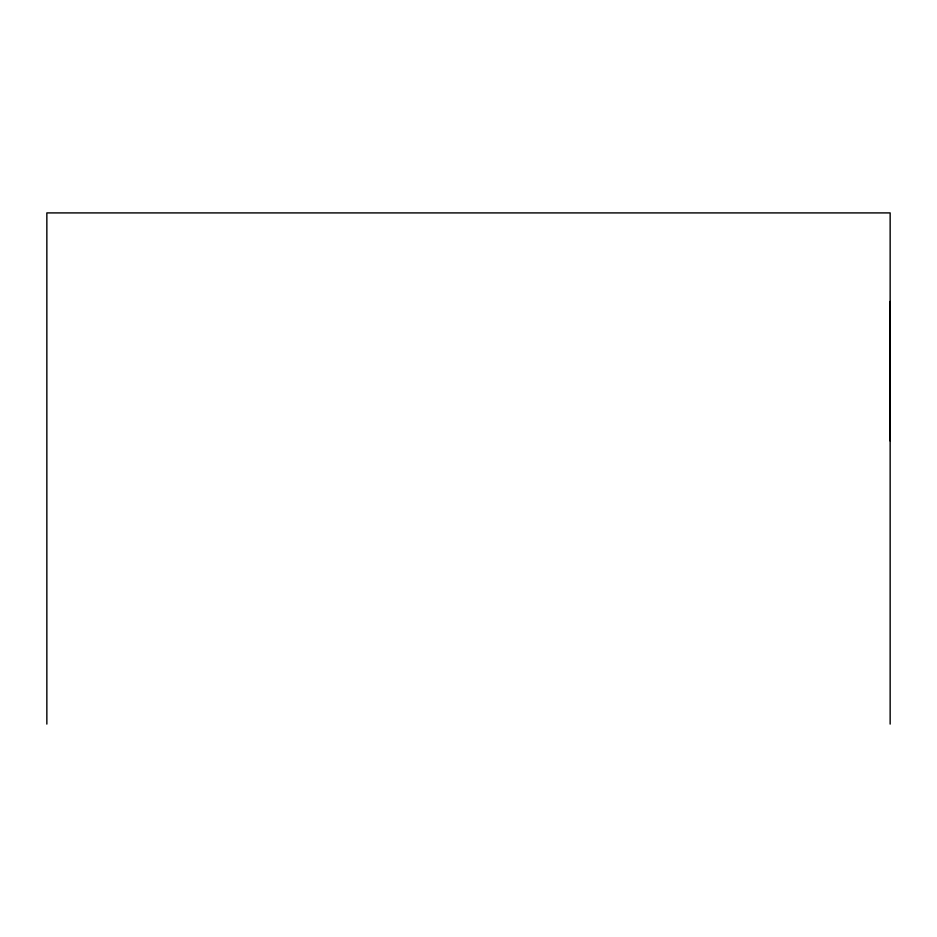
<?xml version="1.0" encoding="UTF-8"?>
<svg xmlns="http://www.w3.org/2000/svg" width="937" height="937" viewBox="0 0 937 937"><rect width="100%" height="100%" fill="white"/><g stroke="black" fill="none" stroke-linecap="round" stroke-linejoin="round"><path stroke-width="1.41" d="M890.15 440.94L890.15 301.48M890.15 724.09L890.15 212.91L46.85 212.91L46.85 724.09"/></g></svg>
